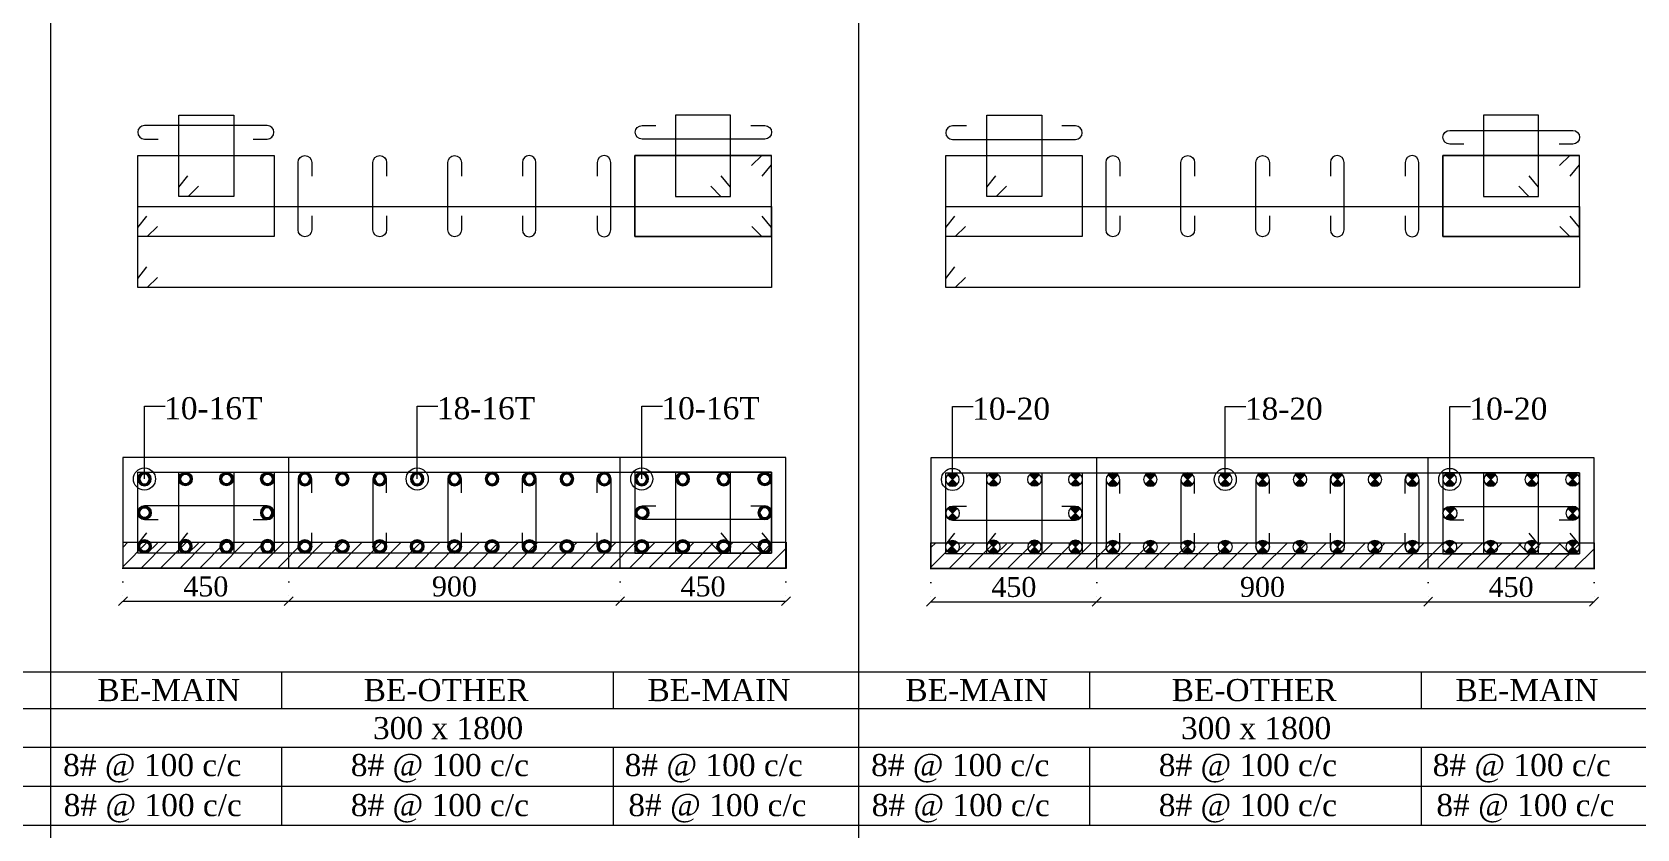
# Model space of a CAD drawing. Header units: millimetres. Extents: x 303 to 27724, y 300 to 68956.
# Drawn here: x 21094 to 25450, y 32736 to 34898 of the extents above; entities that cross this region are included whole.
import ezdxf

# ---------------------------------------------------------------- set-up
doc = ezdxf.new("R2010")
doc.units = ezdxf.units.MM
doc.linetypes.add('( Hidden )', pattern=[0.375, 0.25, -0.125])
doc.linetypes.add('DOT2', pattern=[0.125, 0, -0.125])
doc.layers.get('Defpoints').update_dxf_attribs({"lineweight": 0})
for name, color, linetype, lineweight in [('S-COL. STEEL DIA', 1, 'Continuous', 9), ('S-DIM FOOTING', 7, 'Continuous', 0), ('S-SECTION', 5, 'Continuous', 0), ('S-SECTION MARK', 7, 'Continuous', 0), ('S-SHEET', 7, 'Continuous', 0), ('S-STEEL', 1, 'Continuous', 9), ('S-STEEL-1', 1, 'Continuous', 0), ('S-STEEL-1 C.S.', 106, 'Continuous', 0), ('S-TEXT', 7, 'Continuous', 0), ('STRU.HATCH', 8, 'Continuous', 0)]:
    doc.layers.add(name, color=color, linetype=linetype, lineweight=lineweight)
doc.styles.add('AR', font='ARIALUNI.TTF', dxfattribs={"width": 0.8})
doc.styles.add('S-ROMANS', font='times.ttf')
doc.styles.add('TEXT', font='times.ttf')
doc.dimstyles.new('100', dxfattribs={"dimtxt": 180, "dimasz": 80, "dimexe": 0.18, "dimexo": 0.0625, "dimgap": 1, "dimtad": 1, "dimdec": 0, "dimzin": 0, "dimdsep": 46, "dimtxsty": 'AR', "dimblk": 'DOT', "dimcen": 0.09, "dimse1": 1, "dimse2": 1, "dimclrd": 50, "dimclrt": 256, "dimadec": 0, "dimazin": 0, "dimtfac": 1, "dimtdec": 0, "dimtix": 1, "dimtofl": 0, "dimtmove": 2, "dimatfit": 0, "dimfxl": 1, "dimtolj": 1, "dimtzin": 0, "dimlwd": -1, "dimarcsym": 0})
doc.dimstyles.new('SETU', dxfattribs={"dimtxt": 230, "dimasz": 0.2, "dimexe": 0.1, "dimexo": 0.1, "dimgap": 0.05, "dimtad": 1, "dimdec": 0, "dimzin": 0, "dimdsep": 46, "dimtxsty": 'TEXT', "dimblk": 'OBLIQUE', "dimcen": 0.09, "dimdle": 0.1, "dimclrd": 4, "dimclre": 256, "dimclrt": 256, "dimadec": 1, "dimazin": 0, "dimtfac": 1, "dimtdec": 0, "dimtix": 1, "dimtofl": 0, "dimtmove": 2, "dimatfit": 0, "dimfxl": 1, "dimtolj": 1, "dimtzin": 0, "dimlwd": -1, "dimlwe": -1, "dimarcsym": 1})

# ---------------------------------------------------------------- blocks, each defined once
blk = doc.blocks.new('*U4')
at = {"layer": 'S-COL. STEEL DIA'}
h = blk.add_hatch(color=256, dxfattribs=at)
h.dxf.hatch_style = 1
h.paths.add_polyline_path([(-18.5, 0, 1), (18.5, 0, 1)])
h.paths.add_polyline_path([(13, 0, -1), (-13, 0, -1)], flags=16)
at = {"layer": 'S-COL. STEEL DIA', "lineweight": 5}
for radius in [18.5, 13]:
    blk.add_circle((0, 0), radius, dxfattribs=at)
blk = doc.blocks.new('_Oblique')
at = {"color": 0, "linetype": 'ByBlock', "lineweight": -2}
blk.add_line((-0.5, -0.5), (0.5, 0.5), dxfattribs=at)
blk = doc.blocks.new('*D2283')
at = {"layer": 'Defpoints', "color": 0}
for p in [(21340.3, 33443.7), (21790.3, 33443.7), (21790.3, 33353.9)]:
    blk.add_point(p, dxfattribs=at)
at = {"layer": 'S-DIM FOOTING', "linetype": 'DOT2', "ltscale": 300}
for p, q in [((21340.3, 33443.6), (21340.3, 33353.7)), ((21790.3, 33443.6), (21790.3, 33353.7))]:
    blk.add_line(p, q, dxfattribs=at)
at = {"layer": 'S-DIM FOOTING', "ltscale": 300}
blk.add_line((21340.2, 33353.9), (21790.5, 33353.9), dxfattribs=at)
at = {"layer": 'S-DIM FOOTING', "linetype": 'ByBlock', "xscale": 24, "yscale": 24, "zscale": 24, "rotation": 180}
blk.add_blockref('_Oblique', (21340.3, 33353.9), dxfattribs=at)
at = {"layer": 'S-DIM FOOTING', "linetype": 'ByBlock', "xscale": 24, "yscale": 24, "zscale": 24}
blk.add_blockref('_Oblique', (21790.3, 33353.9), dxfattribs=at)
at = {"layer": 'S-DIM FOOTING', "insert": (21565.3, 33393.3), "char_height": 54, "attachment_point": 5, "style": 'TEXT'}
blk.add_mtext('\\A1;450', dxfattribs=at)
blk = doc.blocks.new('*D2284')
at = {"layer": 'Defpoints', "color": 0}
for p in [(21790.3, 33443.7), (22690.3, 33443.7), (22690.3, 33353.9)]:
    blk.add_point(p, dxfattribs=at)
at = {"layer": 'S-DIM FOOTING', "linetype": 'DOT2', "ltscale": 300}
for p, q in [((21790.3, 33443.6), (21790.3, 33353.7)), ((22690.3, 33443.6), (22690.3, 33353.7))]:
    blk.add_line(p, q, dxfattribs=at)
at = {"layer": 'S-DIM FOOTING', "ltscale": 300}
blk.add_line((21790.2, 33353.9), (22690.5, 33353.9), dxfattribs=at)
at = {"layer": 'S-DIM FOOTING', "linetype": 'ByBlock', "xscale": 24, "yscale": 24, "zscale": 24, "rotation": 180}
blk.add_blockref('_Oblique', (21790.3, 33353.9), dxfattribs=at)
at = {"layer": 'S-DIM FOOTING', "linetype": 'ByBlock', "xscale": 24, "yscale": 24, "zscale": 24}
blk.add_blockref('_Oblique', (22690.3, 33353.9), dxfattribs=at)
at = {"layer": 'S-DIM FOOTING', "insert": (22240.3, 33393.4), "char_height": 54, "attachment_point": 5, "style": 'TEXT'}
blk.add_mtext('\\A1;900', dxfattribs=at)
blk = doc.blocks.new('*D2285')
at = {"layer": 'Defpoints', "color": 0}
for p in [(22690.3, 33443.7), (23140.3, 33443.7), (23140.3, 33353.9)]:
    blk.add_point(p, dxfattribs=at)
at = {"layer": 'S-DIM FOOTING', "linetype": 'DOT2', "ltscale": 300}
for p, q in [((22690.3, 33443.6), (22690.3, 33353.7)), ((23140.3, 33443.6), (23140.3, 33353.7))]:
    blk.add_line(p, q, dxfattribs=at)
at = {"layer": 'S-DIM FOOTING', "ltscale": 300}
blk.add_line((22690.2, 33353.9), (23140.5, 33353.9), dxfattribs=at)
at = {"layer": 'S-DIM FOOTING', "linetype": 'ByBlock', "xscale": 24, "yscale": 24, "zscale": 24, "rotation": 180}
blk.add_blockref('_Oblique', (22690.3, 33353.9), dxfattribs=at)
at = {"layer": 'S-DIM FOOTING', "linetype": 'ByBlock', "xscale": 24, "yscale": 24, "zscale": 24}
blk.add_blockref('_Oblique', (23140.3, 33353.9), dxfattribs=at)
at = {"layer": 'S-DIM FOOTING', "insert": (22915.3, 33393.3), "char_height": 54, "attachment_point": 5, "style": 'TEXT'}
blk.add_mtext('\\A1;450', dxfattribs=at)
blk = doc.blocks.new('_Dot')
at = {"linetype": 'ByBlock', "lineweight": -2}
blk.add_line((-0.5, 0), (-1, 0), dxfattribs=at)
at = {"linetype": 'ByBlock', "const_width": 0.5}
blk.add_lwpolyline([(-0.25, 0, 1), (0.25, 0, 1)], format="xyb", close=True, dxfattribs=at)
blk = doc.blocks.new('*U18')
at = {"layer": 'S-COL. STEEL DIA'}
h = blk.add_hatch(color=256, dxfattribs=at)
h.dxf.hatch_style = 1
h.paths.add_polyline_path([(0, 0), (0, -18.5, 0.198912), (13, -13)])
h.paths.add_polyline_path([(0, 0), (-13, -13, 0.198912), (0, -18.5)])
h.paths.add_polyline_path([(0, 18.5, 0.198912), (-13, 13), (0, 0)])
h.paths.add_polyline_path([(13, 13, 0.198912), (0, 18.5), (0, 0)])
at = {"layer": 'S-COL. STEEL DIA', "lineweight": 5}
for p, q in [((-13, 13), (13, -13)), ((13, 13), (-13, -13))]:
    blk.add_line(p, q, dxfattribs=at)
blk.add_circle((0, 0), 18.5, dxfattribs=at)
blk = doc.blocks.new('*D2286')
at = {"layer": 'Defpoints', "color": 0}
for p in [(23533.9, 33442.3), (23983.9, 33442.3), (23983.9, 33352.4)]:
    blk.add_point(p, dxfattribs=at)
at = {"layer": 'S-DIM FOOTING', "linetype": 'DOT2', "ltscale": 300}
for p, q in [((23533.9, 33442.2), (23533.9, 33352.3)), ((23983.9, 33442.2), (23983.9, 33352.3))]:
    blk.add_line(p, q, dxfattribs=at)
at = {"layer": 'S-DIM FOOTING', "ltscale": 300}
blk.add_line((23533.8, 33352.4), (23984, 33352.4), dxfattribs=at)
at = {"layer": 'S-DIM FOOTING', "linetype": 'ByBlock', "xscale": 24, "yscale": 24, "zscale": 24, "rotation": 180}
blk.add_blockref('_Oblique', (23533.9, 33352.4), dxfattribs=at)
at = {"layer": 'S-DIM FOOTING', "linetype": 'ByBlock', "xscale": 24, "yscale": 24, "zscale": 24}
blk.add_blockref('_Oblique', (23983.9, 33352.4), dxfattribs=at)
at = {"layer": 'S-DIM FOOTING', "insert": (23758.9, 33391.9), "char_height": 54, "attachment_point": 5, "style": 'TEXT'}
blk.add_mtext('\\A1;450', dxfattribs=at)
blk = doc.blocks.new('*D2287')
at = {"layer": 'Defpoints', "color": 0}
for p in [(23983.9, 33442.3), (24883.9, 33442.3), (24883.9, 33352.4)]:
    blk.add_point(p, dxfattribs=at)
at = {"layer": 'S-DIM FOOTING', "linetype": 'DOT2', "ltscale": 300}
for p, q in [((23983.9, 33442.2), (23983.9, 33352.3)), ((24883.9, 33442.2), (24883.9, 33352.3))]:
    blk.add_line(p, q, dxfattribs=at)
at = {"layer": 'S-DIM FOOTING', "ltscale": 300}
blk.add_line((23983.8, 33352.4), (24884, 33352.4), dxfattribs=at)
at = {"layer": 'S-DIM FOOTING', "linetype": 'ByBlock', "xscale": 24, "yscale": 24, "zscale": 24, "rotation": 180}
blk.add_blockref('_Oblique', (23983.9, 33352.4), dxfattribs=at)
at = {"layer": 'S-DIM FOOTING', "linetype": 'ByBlock', "xscale": 24, "yscale": 24, "zscale": 24}
blk.add_blockref('_Oblique', (24883.9, 33352.4), dxfattribs=at)
at = {"layer": 'S-DIM FOOTING', "insert": (24433.9, 33392), "char_height": 54, "attachment_point": 5, "style": 'TEXT'}
blk.add_mtext('\\A1;900', dxfattribs=at)
blk = doc.blocks.new('*D2288')
at = {"layer": 'Defpoints', "color": 0}
for p in [(24883.9, 33442.3), (25333.9, 33442.3), (25333.9, 33352.4)]:
    blk.add_point(p, dxfattribs=at)
at = {"layer": 'S-DIM FOOTING', "linetype": 'DOT2', "ltscale": 300}
for p, q in [((24883.9, 33442.2), (24883.9, 33352.3)), ((25333.9, 33442.2), (25333.9, 33352.3))]:
    blk.add_line(p, q, dxfattribs=at)
at = {"layer": 'S-DIM FOOTING', "ltscale": 300}
blk.add_line((24883.8, 33352.4), (25334, 33352.4), dxfattribs=at)
at = {"layer": 'S-DIM FOOTING', "linetype": 'ByBlock', "xscale": 24, "yscale": 24, "zscale": 24, "rotation": 180}
blk.add_blockref('_Oblique', (24883.9, 33352.4), dxfattribs=at)
at = {"layer": 'S-DIM FOOTING', "linetype": 'ByBlock', "xscale": 24, "yscale": 24, "zscale": 24}
blk.add_blockref('_Oblique', (25333.9, 33352.4), dxfattribs=at)
at = {"layer": 'S-DIM FOOTING', "insert": (25108.9, 33391.9), "char_height": 54, "attachment_point": 5, "style": 'TEXT'}
blk.add_mtext('\\A1;450', dxfattribs=at)

msp = doc.modelspace()

# ---------------------------------------------------------------- hatches: boundary and pattern name
at = {"layer": 'STRU.HATCH'}
h = msp.add_hatch(dxfattribs=at)
h.set_pattern_fill('ANSI31', color=256, scale=300)
h.set_pattern_definition([(45, (-1810272.268, -590815.696), (-26.5165043, 26.5165043), [])])
h.paths.add_polyline_path([(21340.5, 33513.5), (23140.5, 33513.4), (23140.5, 33443.5), (21340.5, 33443.7)])
h = msp.add_hatch(dxfattribs=at)
h.set_pattern_fill('ANSI31', color=256, scale=300)
h.set_pattern_definition([(45, (-1808078.823, -590817.008), (-26.5165043, 26.5165043), [])])
h.paths.add_polyline_path([(23533.9, 33512.2), (25333.9, 33512.1), (25333.9, 33442.2), (23533.9, 33442.3)])

# ---------------------------------------------------------------- linework, layer by layer
at = {"layer": 'S-SECTION'}
for points, elevation in [([(23140.3, 33443.7), (23140.3, 33743.7), (21340.3, 33743.7), (21340.3, 33443.7)], 4.1), ([(25333.9, 33442.3), (25333.9, 33742.3), (23533.9, 33742.3), (23533.9, 33442.3)], -8.3)]:
    msp.add_lwpolyline(points, close=True, dxfattribs=dict(at, elevation=elevation))
at = {"layer": 'S-SHEET'}
for p, q in [((21143.4, 68956, 3), (21143.4, 299.8, 3.5)), ((23337, 68956, 3.8), (23337, 299.8, 4.3)), ((303, 33162.3, 7.4), (27724.1, 33162.3, 7.4)), ((21770.8, 33162.3, 8.2), (21770.8, 33062.8, 8.2)), ((22670.8, 33162.3, 8.2), (22670.8, 33062.8, 8.2)), ((23964.4, 33162.3, 9.8), (23964.4, 33062.8, 9.8)), ((24864.4, 33162.3, 9.8), (24864.4, 33062.8, 9.8)), ((303, 33062.8, -0.7), (27724.1, 33062.8, -0.7)), ((303, 32957.5, -0.7), (27724.1, 32957.5, -0.7)), ((303, 32957.5, -0.7), (27724.1, 32957.5, -0.7)), ((21770.8, 32957.5, 8.2), (21770.8, 32746.2, 8.2)), ((22670.8, 32957.5, 8.2), (22670.8, 32746.2, 8.2)), ((23964.4, 32957.5, 9.8), (23964.4, 32746.2, 9.8)), ((24864.4, 32957.5, 9.8), (24864.4, 32746.2, 9.8)), ((303, 32851.7, -0.7), (27724.1, 32851.7, -0.7)), ((303, 32746.2, -0.7), (27724.1, 32746.2, -0.7))]:
    msp.add_line(p, q, dxfattribs=at)
at = {"layer": 'S-STEEL', "color": 3}
for points, elevation in [([(21694.2, 34607.6), (21731.9, 34607.6, 1), (21731.9, 34644.5), (21398.8, 34644.5, 1), (21398.8, 34607.6), (21436, 34607.6)], 9.7), ([(23045, 34644.5), (23082.7, 34644.5, -1), (23082.7, 34607.6), (22749.6, 34607.6, -1), (22749.6, 34644.5), (22786.8, 34644.5)], 9.7), ([(23630.1, 34643.3), (23592.4, 34643.3, 1), (23592.4, 34606.4), (23926.3, 34606.4, 1), (23926.3, 34643.3), (23889, 34643.3)], 5.1), ([(24980.1, 34594.2), (24942.4, 34594.2, -1), (24942.4, 34631.1), (25276.3, 34631.1, -1), (25276.3, 34594.2), (25239, 34594.2)], 5.1), ([(21852.8, 34398.9), (21852.8, 34361.2, -1), (21815.8, 34361.2), (21815.8, 34544.2, -1), (21852.8, 34544.2), (21852.8, 34507)], 9.7), ([(22056, 34398.9), (22056, 34361.2, -1), (22019.1, 34361.2), (22019.1, 34544.2, -1), (22056, 34544.2), (22056, 34507)], 9.7), ([(22259.2, 34398.9), (22259.2, 34361.2, -1), (22222.3, 34361.2), (22222.3, 34544.2, -1), (22259.2, 34544.2), (22259.2, 34507)], 9.7), ([(22424.7, 34398.9), (22424.7, 34361.2, 1), (22461.6, 34361.2), (22461.6, 34544.2, 1), (22424.7, 34544.2), (22424.7, 34507)], 9.7), ([(22627.9, 34398.9), (22627.9, 34361.2, 1), (22664.9, 34361.2), (22664.9, 34544.2, 1), (22627.9, 34544.2), (22627.9, 34507)], 9.7), ([(24046.3, 34398.9), (24046.3, 34361.2, -1), (24009.4, 34361.2), (24009.4, 34544.2, -1), (24046.3, 34544.2), (24046.3, 34507)], 5.1), ([(24249.5, 34398.9), (24249.5, 34361.2, -1), (24212.6, 34361.2), (24212.6, 34544.2, -1), (24249.5, 34544.2), (24249.5, 34507)], 5.1), ([(24452.8, 34398.9), (24452.8, 34361.2, -1), (24415.9, 34361.2), (24415.9, 34544.2, -1), (24452.8, 34544.2), (24452.8, 34507)], 5.1), ([(24618.3, 34398.9), (24618.3, 34361.2, 1), (24655.2, 34361.2), (24655.2, 34544.2, 1), (24618.3, 34544.2), (24618.3, 34507)], 5.1), ([(24821.5, 34398.9), (24821.5, 34361.2, 1), (24858.4, 34361.2), (24858.4, 34544.2, 1), (24821.5, 34544.2), (24821.5, 34507)], 5.1), ([(21852.8, 33647.6), (21852.8, 33685.3, 1), (21815.8, 33685.3), (21815.8, 33502.2, 1), (21852.8, 33502.2), (21852.8, 33539.4)], 4.1), ([(22056, 33647.6), (22056, 33685.3, 1), (22019.1, 33685.3), (22019.1, 33502.2, 1), (22056, 33502.2), (22056, 33539.4)], 4.1), ([(22259.2, 33647.6), (22259.2, 33685.3, 1), (22222.3, 33685.3), (22222.3, 33502.2, 1), (22259.2, 33502.2), (22259.2, 33539.4)], 4.1), ([(22424.7, 33647.6), (22424.7, 33685.3, -1), (22461.6, 33685.3), (22461.6, 33502.2, -1), (22424.7, 33502.2), (22424.7, 33539.4)], 4.1), ([(22627.9, 33647.6), (22627.9, 33685.3, -1), (22664.9, 33685.3), (22664.9, 33502.2, -1), (22627.9, 33502.2), (22627.9, 33539.4)], 4.1), ([(24046.3, 33646.1), (24046.3, 33683.9, 1), (24009.4, 33683.9), (24009.4, 33500.8, 1), (24046.3, 33500.8), (24046.3, 33538)], -8.3), ([(24249.5, 33646.1), (24249.5, 33683.9, 1), (24212.6, 33683.9), (24212.6, 33500.8, 1), (24249.5, 33500.8), (24249.5, 33538)], -8.3), ([(24452.8, 33646.1), (24452.8, 33683.9, 1), (24415.9, 33683.9), (24415.9, 33500.8, 1), (24452.8, 33500.8), (24452.8, 33538)], -8.3), ([(24618.3, 33646.1), (24618.3, 33683.9, -1), (24655.2, 33683.9), (24655.2, 33500.8, -1), (24618.3, 33500.8), (24618.3, 33538)], -8.3), ([(24821.5, 33646.1), (24821.5, 33683.9, -1), (24858.4, 33683.9), (24858.4, 33500.8, -1), (24821.5, 33500.8), (24821.5, 33538)], -8.3), ([(21694.2, 33575.3), (21731.9, 33575.3, 1), (21731.9, 33612.2), (21398.8, 33612.2, 1), (21398.8, 33575.3), (21436, 33575.3)], 4.1), ([(23045, 33612.2), (23082.7, 33612.2, -1), (23082.7, 33575.3), (22749.6, 33575.3, -1), (22749.6, 33612.2), (22786.8, 33612.2)], 4.1), ([(23630.1, 33610.8), (23592.4, 33610.8, 1), (23592.4, 33573.9), (23926.3, 33573.9, 1), (23926.3, 33610.8), (23889, 33610.8)], -8.3), ([(24980.1, 33573.8), (24942.4, 33573.8, -1), (24942.4, 33610.8), (25276.3, 33610.8, -1), (25276.3, 33573.9), (25239, 33573.9)], -8.3)]:
    msp.add_lwpolyline(points, format="xyb", dxfattribs=dict(at, elevation=elevation))
at = {"layer": 'S-STEEL', "color": 1}
for points, elevation in [([(23046.8, 34535.5), (23074.3, 34562.8), (23100.4, 34562.8), (23100.4, 34342.8), (22729.6, 34342.8), (22729.6, 34562.8), (23100.4, 34562.8), (23100.4, 34537.7), (23075.2, 34506.9)], 9.7), ([(25240.4, 34535.5), (25267.9, 34562.8), (25293.9, 34562.8), (25293.9, 34342.8), (24923.1, 34342.8), (24923.1, 34562.8), (25293.9, 34562.8), (25293.9, 34537.7), (25268.7, 34506.9)], 5.1), ([(21433.9, 34232), (21406.4, 34204.7), (21380.3, 34204.7), (21380.3, 34424.7), (23101.1, 34424.7), (23101.1, 34204.7), (21380.3, 34204.7), (21380.3, 34229.7), (21405.5, 34260.6)], 9.7), ([(23627.5, 34232), (23599.9, 34204.7), (23573.9, 34204.7), (23573.9, 34424.7), (25294.7, 34424.7), (25294.7, 34204.7), (23573.9, 34204.7), (23573.9, 34229.7), (23599.1, 34260.6)], 5.1), ([(21433.9, 33511.1), (21406.4, 33483.7), (21380.3, 33483.7), (21380.3, 33703.7), (23101.1, 33703.7), (23101.1, 33483.7), (21380.3, 33483.7), (21380.3, 33508.8), (21405.5, 33539.6)], 4.1), ([(23627.5, 33509.6), (23599.9, 33482.3), (23573.9, 33482.3), (23573.9, 33702.3), (25294.7, 33702.3), (25294.7, 33482.3), (23573.9, 33482.3), (23573.9, 33507.3), (23599.1, 33538.2)], -8.3)]:
    msp.add_lwpolyline(points, dxfattribs=dict(at, elevation=elevation))
at = {"layer": 'S-STEEL-1', "color": 41}
for points, elevation in [([(21545.2, 34479.5), (21517.7, 34452.2), (21491.6, 34452.2), (21491.6, 34672.2), (21641.1, 34672.2), (21641, 34452.2), (21491.6, 34452.2), (21491.6, 34477.2), (21516.8, 34508.1)], 9.7), ([(22936.3, 34479.5), (22963.8, 34452.2), (22989.9, 34452.2), (22989.8, 34672.2), (22840.4, 34672.2), (22840.4, 34452.2), (22989.9, 34452.2), (22989.9, 34477.2), (22964.7, 34508.1)], 9.7), ([(23738.8, 34479.5), (23711.2, 34452.2), (23685.2, 34452.2), (23685.2, 34672.2), (23834.6, 34672.2), (23834.6, 34452.2), (23685.2, 34452.2), (23685.2, 34477.2), (23710.4, 34508.1)], 5.1), ([(25129.9, 34479.5), (25157.4, 34452.2), (25183.4, 34452.2), (25183.4, 34672.2), (25034, 34672.2), (25034, 34452.2), (25183.4, 34452.2), (25183.4, 34477.2), (25158.2, 34508.1)], 5.1), ([(21545.2, 33511.1), (21517.7, 33483.7), (21491.6, 33483.7), (21491.6, 33703.7), (21641.1, 33703.7), (21641, 33483.7), (21491.6, 33483.7), (21491.6, 33508.8), (21516.8, 33539.6)], 4.1), ([(22936.3, 33511.1), (22963.8, 33483.7), (22989.9, 33483.7), (22989.8, 33703.7), (22840.4, 33703.7), (22840.4, 33483.7), (22989.9, 33483.7), (22989.9, 33508.8), (22964.7, 33539.6)], 4.1), ([(23738.8, 33509.6), (23711.2, 33482.3), (23685.2, 33482.3), (23685.2, 33702.3), (23834.6, 33702.3), (23834.6, 33482.3), (23685.2, 33482.3), (23685.2, 33507.3), (23710.4, 33538.2)], -8.3), ([(25129.9, 33509.6), (25157.4, 33482.3), (25183.4, 33482.3), (25183.4, 33702.3), (25034, 33702.3), (25034, 33482.3), (25183.4, 33482.3), (25183.4, 33507.3), (25158.2, 33538.2)], -8.3)]:
    msp.add_lwpolyline(points, dxfattribs=dict(at, elevation=elevation))
at = {"layer": 'S-STEEL-1', "color": 6}
for points, elevation in [([(21433.9, 34370.1), (21406.4, 34342.8), (21380.3, 34342.8), (21380.3, 34562.8), (21751.1, 34562.8), (21751.1, 34342.8), (21380.3, 34342.8), (21380.3, 34367.8), (21405.5, 34398.7)], 9.7), ([(23047.6, 34370.1), (23075.1, 34342.8), (23101.2, 34342.8), (23101.1, 34562.8), (22730.3, 34562.8), (22730.4, 34342.8), (23101.2, 34342.8), (23101.2, 34367.8), (23076, 34398.7)], 9.7), ([(23627.5, 34370.1), (23599.9, 34342.8), (23573.9, 34342.8), (23573.9, 34562.8), (23944.7, 34562.8), (23944.7, 34342.8), (23573.9, 34342.8), (23573.9, 34367.8), (23599.1, 34398.7)], 5.1), ([(25241.2, 34370.1), (25268.7, 34342.8), (25294.7, 34342.8), (25294.7, 34562.8), (24923.9, 34562.8), (24923.9, 34342.8), (25294.7, 34342.8), (25294.7, 34367.8), (25269.5, 34398.7)], 5.1), ([(21433.9, 33511.1), (21406.4, 33483.7), (21380.3, 33483.7), (21380.3, 33703.7), (21751.1, 33703.7), (21751.1, 33483.7), (21380.3, 33483.7), (21380.3, 33508.8), (21405.5, 33539.6)], 4.1), ([(23047.6, 33511.1), (23075.1, 33483.7), (23101.2, 33483.7), (23101.1, 33703.7), (22730.3, 33703.7), (22730.4, 33483.7), (23101.2, 33483.7), (23101.2, 33508.8), (23076, 33539.6)], 4.1), ([(23627.5, 33509.6), (23599.9, 33482.3), (23573.9, 33482.3), (23573.9, 33702.3), (23944.7, 33702.3), (23944.7, 33482.3), (23573.9, 33482.3), (23573.9, 33507.3), (23599.1, 33538.2)], -8.3), ([(25241.2, 33509.6), (25268.7, 33482.3), (25294.7, 33482.3), (25294.7, 33702.3), (24923.9, 33702.3), (24923.9, 33482.3), (25294.7, 33482.3), (25294.7, 33507.3), (25269.5, 33538.2)], -8.3)]:
    msp.add_lwpolyline(points, dxfattribs=dict(at, elevation=elevation))
at = {"layer": 'S-STEEL-1 C.S.', "color": 8, "linetype": '( Hidden )'}
for p, q in [((21790.3, 33443.7, 4.1), (21790.3, 33743.7, 4.1)), ((22690.3, 33443.7, 4.1), (22690.3, 33743.7, 4.1)), ((23983.9, 33442.3, -8.3), (23983.9, 33742.3, -8.3)), ((24883.9, 33442.3, -8.3), (24883.9, 33742.3, -8.3))]:
    msp.add_line(p, q, dxfattribs=at)
at = {"layer": 'STRU.HATCH'}
for points, elevation in [([(21340.5, 33513.5), (23140.5, 33513.4), (23140.5, 33443.5), (21340.5, 33443.7)], 8.5), ([(23533.9, 33512.2), (25333.9, 33512.1), (25333.9, 33442.2), (23533.9, 33442.3)], 4.8)]:
    msp.add_lwpolyline(points, close=True, dxfattribs=dict(at, elevation=elevation))

# ---------------------------------------------------------------- block references
at = {"layer": 'S-COL. STEEL DIA', "xscale": -1, "rotation": 180}
for name, p in [('*U4', (21398.8, 33685.3, 4.1)), ('*U4', (21834.3, 33685.3, 4.1)), ('*U4', (21935.9, 33685.3, 4.1)), ('*U4', (22037.5, 33685.3, 4.1)), ('*U4', (22139.1, 33685.3, 4.1)), ('*U4', (22240.7, 33685.3, 4.1)), ('*U4', (22342.4, 33685.3, 4.1)), ('*U4', (22444, 33685.3, 4.1)), ('*U4', (22545.6, 33685.3, 4.1)), ('*U4', (22647.2, 33685.3, 4.1)), ('*U4', (22748.8, 33685.3, 4.1)), ('*U4', (22860.1, 33685.3, 4.1)), ('*U4', (22971.4, 33685.3, 4.1)), ('*U18', (23592.4, 33683.9, -8.3)), ('*U18', (24027.9, 33683.9, -8.3)), ('*U18', (24129.5, 33683.9, -8.3)), ('*U18', (24231.1, 33683.9, -8.3)), ('*U18', (24332.7, 33683.9, -8.3)), ('*U18', (24434.3, 33683.9, -8.3)), ('*U18', (24535.9, 33683.9, -8.3)), ('*U18', (24637.5, 33683.9, -8.3)), ('*U18', (24739.1, 33683.9, -8.3)), ('*U18', (24840.8, 33683.9, -8.3)), ('*U18', (24942.4, 33683.9, -8.3)), ('*U18', (25053.7, 33683.9, -8.3)), ('*U18', (25165, 33683.9, -8.3))]:
    msp.add_blockref(name, p, dxfattribs=at)
at = {"layer": 'S-COL. STEEL DIA', "rotation": 180}
for name, p in [('*U4', (21510.1, 33685.3, 4.1)), ('*U4', (21621.4, 33685.3, 4.1)), ('*U4', (21732.7, 33685.3, 4.1)), ('*U4', (23082.7, 33685.3, 4.1)), ('*U18', (23703.7, 33683.9, -8.3)), ('*U18', (23815, 33683.9, -8.3)), ('*U18', (23926.3, 33683.9, -8.3)), ('*U18', (25276.3, 33683.9, -8.3))]:
    msp.add_blockref(name, p, dxfattribs=at)
at = {"layer": 'S-COL. STEEL DIA'}
for name, p in [('*U4', (21398.8, 33593.7, 4.1)), ('*U4', (22749.6, 33593.7, 4.1)), ('*U18', (23592.4, 33592.3, -8.3)), ('*U18', (24943.2, 33592.3, -8.3)), ('*U4', (21398.8, 33502.2, 4.1)), ('*U4', (21834.3, 33502.2, 4.1)), ('*U4', (21935.9, 33502.2, 4.1)), ('*U4', (22037.5, 33502.2, 4.1)), ('*U4', (22139.1, 33502.2, 4.1)), ('*U4', (22240.7, 33502.2, 4.1)), ('*U4', (22342.4, 33502.2, 4.1)), ('*U4', (22444, 33502.2, 4.1)), ('*U4', (22545.6, 33502.2, 4.1)), ('*U4', (22647.2, 33502.2, 4.1)), ('*U4', (22748.8, 33502.2, 4.1)), ('*U4', (22860.1, 33502.2, 4.1)), ('*U4', (22971.4, 33502.2, 4.1)), ('*U18', (23592.4, 33500.8, -8.3)), ('*U18', (24027.9, 33500.8, -8.3)), ('*U18', (24129.5, 33500.8, -8.3)), ('*U18', (24231.1, 33500.8, -8.3)), ('*U18', (24332.7, 33500.8, -8.3)), ('*U18', (24434.3, 33500.8, -8.3)), ('*U18', (24535.9, 33500.8, -8.3)), ('*U18', (24637.5, 33500.8, -8.3)), ('*U18', (24739.1, 33500.8, -8.3)), ('*U18', (24840.8, 33500.8, -8.3)), ('*U18', (24942.4, 33500.8, -8.3)), ('*U18', (25053.7, 33500.8, -8.3)), ('*U18', (25165, 33500.8, -8.3))]:
    msp.add_blockref(name, p, dxfattribs=at)
at = {"layer": 'S-COL. STEEL DIA', "xscale": -1}
for name, p in [('*U4', (21731.9, 33593.7, 4.1)), ('*U4', (23082.7, 33593.7, 4.1)), ('*U18', (23925.5, 33592.3, -8.3)), ('*U18', (25276.3, 33592.3, -8.3)), ('*U4', (21510.1, 33502.2, 4.1)), ('*U4', (21621.4, 33502.2, 4.1)), ('*U4', (21732.7, 33502.2, 4.1)), ('*U4', (23082.7, 33502.2, 4.1)), ('*U18', (23703.7, 33500.8, -8.3)), ('*U18', (23815, 33500.8, -8.3)), ('*U18', (23926.3, 33500.8, -8.3)), ('*U18', (25276.3, 33500.8, -8.3))]:
    msp.add_blockref(name, p, dxfattribs=at)

# ---------------------------------------------------------------- texts
at = {"layer": 'S-TEXT', "color": 7, "style": 'TEXT'}
for s, p in [('10-16T', (21452.2, 33847.3, 4.1)), ('18-16T', (22192.5, 33847.3, 4.1)), ('10-16T', (22802.2, 33847.3, 4.1)), ('10-20', (23645.8, 33845.9, -8.3)), ('18-20', (24386.1, 33845.9, -8.3)), ('10-20', (24995.8, 33845.9, -8.3))]:
    msp.add_text(s, height=60, dxfattribs=at).set_placement(p)
at = {"layer": 'S-TEXT', "style": 'S-ROMANS'}
for s, p in [('BE-MAIN ', (21270.9, 33082.5, 8.2)), ('BE-OTHER', (21993.9, 33082.5, 8.2)), ('BE-MAIN ', (22764.4, 33082.5, 8.2)), ('BE-MAIN ', (23464.4, 33082.5, 9.8)), ('BE-OTHER', (24187.4, 33082.5, 9.8)), ('BE-MAIN ', (24957.9, 33082.5, 9.8)), ('300 x 1800', (22019.1, 32979.3, 8.2)), ('300 x 1800', (24212.7, 32979.3, 9.8)), ('8# @ 100 c/c', (21177.9, 32879, 8.2)), ('8# @ 100 c/c', (21958.9, 32879, 8.2)), ('8# @ 100 c/c', (22702.4, 32879, 8.2)), ('8# @ 100 c/c', (23371.4, 32879, 9.8)), ('8# @ 100 c/c', (24152.4, 32879, 9.8)), ('8# @ 100 c/c', (24895.9, 32879, 9.8)), ('8# @ 100 c/c', (21179.4, 32770.4, 8.2)), ('8# @ 100 c/c', (21958.9, 32770.4, 8.2)), ('8# @ 100 c/c', (22712.4, 32770.4, 8.2)), ('8# @ 100 c/c', (23372.9, 32770.4, 9.8)), ('8# @ 100 c/c', (24152.4, 32770.4, 9.8)), ('8# @ 100 c/c', (24905.9, 32770.4, 9.8))]:
    msp.add_text(s, height=60, dxfattribs=at).set_placement(p)

# ---------------------------------------------------------------- dimensions: what is measured, and where the dimension line sits
at = {"layer": 'S-DIM FOOTING', "ltscale": 300}
for base, p1, p2, picture, middle in [((21790.3, 33353.9, 3.7), (21340.3, 33443.7, 4.1), (21790.3, 33443.7, 4.1), '*D2283', (21565.3, 33393.3, 3.7)), ((22690.3, 33353.9, 3.7), (21790.3, 33443.7, 4.1), (22690.3, 33443.7, 4.1), '*D2284', (22240.3, 33393.4, 3.7)), ((23140.3, 33353.9, 3.7), (22690.3, 33443.7, 4.1), (23140.3, 33443.7, 4.1), '*D2285', (22915.3, 33393.3, 3.7)), ((23983.9, 33352.4, -8.6), (23533.9, 33442.3, -8.3), (23983.9, 33442.3, -8.3), '*D2286', (23758.9, 33391.9, -8.6)), ((24883.9, 33352.4, -8.6), (23983.9, 33442.3, -8.3), (24883.9, 33442.3, -8.3), '*D2287', (24433.9, 33392, -8.6)), ((25333.9, 33352.4, -8.6), (24883.9, 33442.3, -8.3), (25333.9, 33442.3, -8.3), '*D2288', (25108.9, 33391.9, -8.6))]:
    dim = msp.add_linear_dim(base=base, p1=p1, p2=p2, angle=180, dimstyle='SETU', override={"dimscale": 1.2, "dimtxt": 45, "dimasz": 20, "dimgap": 10, "dimblk1": 'Oblique', "dimblk2": 'Oblique', "dimsah": 1, "dimclrd": 256, "dimarcsym": 1}, dxfattribs=at)
    dim.commit()
    dim.dimension.update_dxf_attribs({"geometry": picture, "text_midpoint": middle})

# ---------------------------------------------------------------- leaders
at = {"layer": 'S-SECTION MARK'}
for points in [[(21398.8, 33685.3, 4.1), (21398.8, 33883.2, 4.1), (21455.2, 33883.2, 4.1)], [(22139.1, 33685.3, 4.1), (22139.1, 33883.2, 4.1), (22195.6, 33883.2, 4.1)], [(22748.8, 33685.3, 4.1), (22748.8, 33883.2, 4.1), (22805.2, 33883.2, 4.1)], [(23592.4, 33683.9, -8.3), (23592.4, 33881.8, -8.3), (23648.8, 33881.8, -8.3)], [(24332.7, 33683.9, -8.3), (24332.7, 33881.8, -8.3), (24389.1, 33881.8, -8.3)], [(24942.4, 33683.9, -8.3), (24942.4, 33881.8, -8.3), (24998.8, 33881.8, -8.3)]]:
    msp.add_leader(points, dimstyle='100', override={"dimasz": 60, "dimtad": 0, "dimclrd": 256, "dimldrblk": 'DotBlank', "dimfxl": 50, "dimfxlon": 1, "dimarcsym": 1}, dxfattribs=at)

doc.saveas('drawing.dxf')
